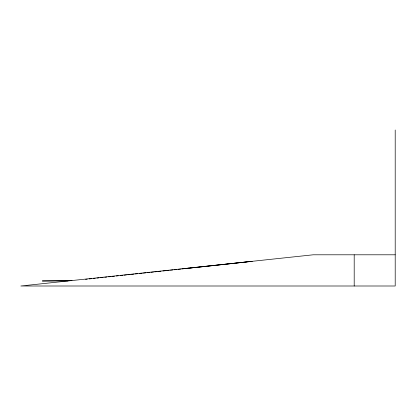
<?xml version="1.0" encoding="UTF-8"?>
<svg xmlns="http://www.w3.org/2000/svg" width="416" height="416" viewBox="0 0 416 416"><rect width="100%" height="100%" fill="white"/><g stroke="black" fill="none" stroke-linecap="round" stroke-linejoin="round"><path stroke-width="0.62" d="M188.401 268.117L186.888 268.408L247 261.862M85.545 279.334L87.266 279.146M89.112 278.949L91.572 278.684M93.137 278.512L95.264 278.283M96.923 278.106L99.06 277.872M100.662 277.701L103.152 277.436M104.79 277.259L106.891 277.03M108.612 276.848L111.176 276.567M112.455 276.432L114.494 276.214M116.303 276.016L118.295 275.803M120.151 275.6L122.715 275.324M123.968 275.189L126.495 274.919M127.728 274.784L130.276 274.513M131.487 274.378L134.061 274.102M135.32 273.967L137.842 273.697M139.636 273.504L142.236 273.224M143.395 273.099L145.995 272.818M147.16 272.693L149.755 272.412M150.92 272.288L153.52 272.007M154.679 271.882L157.279 271.601M158.46 271.476L161.039 271.196M162.874 270.998L165.428 270.722M166.655 270.592L169.187 270.317M170.44 270.182L172.994 269.906M174.221 269.776L176.836 269.495M178.022 269.365L180.684 269.079M181.823 268.954L192.499 267.805M193.445 267.701L204.053 266.562M204.984 266.458L250.468 261.56M251.597 261.435L252.283 261.362M72.036 280.535L42.286 280.966L67.985 280.966M395.2 254.8L313.186 254.8L20.8 286L395.2 286L395.2 130M354.193 254.8L354.193 286"/></g></svg>
